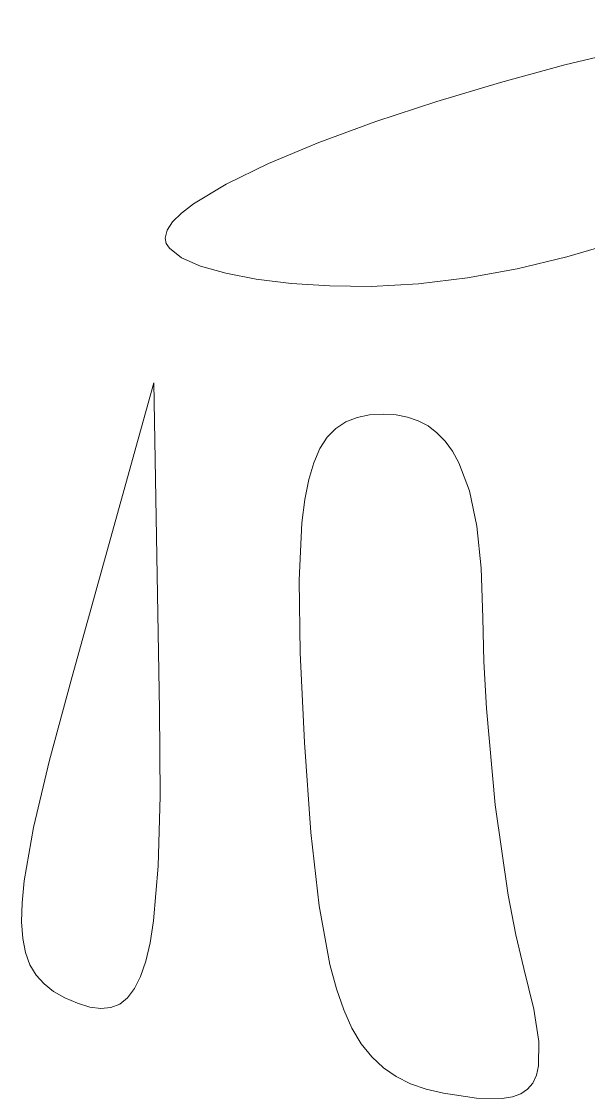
# Model space of a CAD drawing. Header units: millimetres. Extents: x -199 to 251, y -179 to 271.
# Drawn here: x -92.86 to -86.6, y -46.92 to -35.01 of the extents above; entities that cross this region are included whole.
import ezdxf

# ---------------------------------------------------------------- set-up
doc = ezdxf.new("R2010")
doc.units = ezdxf.units.MM
doc.header["$MEASUREMENT"] = 0
doc.layers.add('Camada 1', color=7, linetype='Continuous')

msp = doc.modelspace()

# ---------------------------------------------------------------- linework, layer by layer
at = {"layer": 'Camada 1', "color": 250, "lineweight": 18}
for points, knots in [([(-84.019, -36.4075), (-84.019, -36.4075), (-83.7082, -36.1771), (-83.7082, -36.1771), (-83.7082, -36.1771), (-83.7082, -36.1771), (-83.4652, -35.9493), (-83.4652, -35.9493), (-83.4652, -35.9493), (-83.4652, -35.9493), (-83.2984, -35.7284), (-83.2984, -35.7284), (-83.2984, -35.7284), (-83.2984, -35.7284), (-83.2463, -35.6218), (-83.2463, -35.6218), (-83.2463, -35.6218), (-83.2463, -35.6218), (-83.2164, -35.5184), (-83.2164, -35.5184), (-83.2164, -35.5184), (-83.2164, -35.5184), (-83.2098, -35.4188), (-83.2098, -35.4188), (-83.2098, -35.4188), (-83.2098, -35.4188), (-83.2276, -35.3235), (-83.2276, -35.3235), (-83.2276, -35.3235), (-83.2276, -35.3235), (-83.2707, -35.2331), (-83.2707, -35.2331), (-83.2707, -35.2331), (-83.2707, -35.2331), (-83.3403, -35.148), (-83.3403, -35.148), (-83.3403, -35.148), (-83.3403, -35.148), (-83.4248, -35.0909), (-83.4248, -35.0909), (-83.4248, -35.0909), (-83.4248, -35.0909), (-83.545, -35.0493), (-83.545, -35.0493), (-83.545, -35.0493), (-83.545, -35.0493), (-83.6983, -35.0223), (-83.6983, -35.0223), (-83.6983, -35.0223), (-83.6983, -35.0223), (-83.8824, -35.0093), (-83.8824, -35.0093), (-83.8824, -35.0093), (-83.8824, -35.0093), (-84.3326, -35.0223), (-84.3326, -35.0223), (-84.3326, -35.0223), (-84.3326, -35.0223), (-84.8753, -35.0826), (-84.8753, -35.0826), (-84.8753, -35.0826), (-84.8753, -35.0826), (-85.4906, -35.1844), (-85.4906, -35.1844), (-85.4906, -35.1844), (-85.4906, -35.1844), (-86.158, -35.3221), (-86.158, -35.3221), (-86.158, -35.3221), (-86.158, -35.3221), (-86.8576, -35.4897), (-86.8576, -35.4897), (-86.8576, -35.4897), (-86.8576, -35.4897), (-87.5692, -35.6817), (-87.5692, -35.6817), (-87.5692, -35.6817), (-87.5692, -35.6817), (-88.2725, -35.8924), (-88.2725, -35.8924), (-88.2725, -35.8924), (-88.2725, -35.8924), (-88.9475, -36.1157), (-88.9475, -36.1157), (-88.9475, -36.1157), (-88.9475, -36.1157), (-89.5739, -36.3463), (-89.5739, -36.3463), (-89.5739, -36.3463), (-89.5739, -36.3463), (-90.1316, -36.5782), (-90.1316, -36.5782), (-90.1316, -36.5782), (-90.1316, -36.5782), (-90.6005, -36.8058), (-90.6005, -36.8058), (-90.6005, -36.8058), (-90.6005, -36.8058), (-90.9603, -37.0233), (-90.9603, -37.0233), (-90.9603, -37.0233), (-90.9603, -37.0233), (-91.0931, -37.1265), (-91.0931, -37.1265), (-91.0931, -37.1265), (-91.0931, -37.1265), (-91.1911, -37.2249), (-91.1911, -37.2249), (-91.1911, -37.2249), (-91.1911, -37.2249), (-91.2517, -37.318), (-91.2517, -37.318), (-91.2517, -37.318), (-91.2517, -37.318), (-91.2724, -37.405), (-91.2724, -37.405), (-91.2724, -37.405), (-91.2724, -37.405), (-91.2607, -37.4619), (-91.2607, -37.4619), (-91.2607, -37.4619), (-91.2607, -37.4619), (-91.226, -37.517), (-91.226, -37.517), (-91.226, -37.517), (-91.226, -37.517), (-91.093, -37.6204), (-91.093, -37.6204), (-91.093, -37.6204), (-91.093, -37.6204), (-90.8826, -37.7129), (-90.8826, -37.7129), (-90.8826, -37.7129), (-90.8826, -37.7129), (-90.6042, -37.7926), (-90.6042, -37.7926), (-90.6042, -37.7926), (-90.6042, -37.7926), (-90.2673, -37.857), (-90.2673, -37.857), (-90.2673, -37.857), (-90.2673, -37.857), (-89.8809, -37.9042), (-89.8809, -37.9042), (-89.8809, -37.9042), (-89.8809, -37.9042), (-89.4545, -37.9317), (-89.4545, -37.9317), (-89.4545, -37.9317), (-89.4545, -37.9317), (-88.9973, -37.9376), (-88.9973, -37.9376), (-88.9973, -37.9376), (-88.9973, -37.9376), (-88.4733, -37.9104), (-88.4733, -37.9104), (-88.4733, -37.9104), (-88.4733, -37.9104), (-87.9326, -37.8441), (-87.9326, -37.8441), (-87.9326, -37.8441), (-87.9326, -37.8441), (-87.3836, -37.743), (-87.3836, -37.743), (-87.3836, -37.743), (-87.3836, -37.743), (-86.8347, -37.6111), (-86.8347, -37.6111), (-86.8347, -37.6111), (-86.8347, -37.6111), (-86.2946, -37.4526), (-86.2946, -37.4526), (-86.2946, -37.4526), (-86.2946, -37.4526), (-85.7715, -37.2717), (-85.7715, -37.2717), (-85.7715, -37.2717), (-85.7715, -37.2717), (-85.274, -37.0725), (-85.274, -37.0725), (-85.274, -37.0725), (-85.274, -37.0725), (-84.8103, -36.8594), (-84.8103, -36.8594), (-84.8103, -36.8594), (-84.8103, -36.8594), (-84.3892, -36.6363), (-84.3892, -36.6363), (-84.3892, -36.6363), (-84.3892, -36.6363), (-84.019, -36.4075), (-84.019, -36.4075)], [0, 0, 0, 0, 0.0204082, 0.0204082, 0.0204082, 0.0204082, 0.0408163, 0.0408163, 0.0408163, 0.0408163, 0.0612245, 0.0612245, 0.0612245, 0.0612245, 0.0816327, 0.0816327, 0.0816327, 0.0816327, 0.1020408, 0.1020408, 0.1020408, 0.1020408, 0.122449, 0.122449, 0.122449, 0.122449, 0.1428571, 0.1428571, 0.1428571, 0.1428571, 0.1632653, 0.1632653, 0.1632653, 0.1632653, 0.1836735, 0.1836735, 0.1836735, 0.1836735, 0.2040816, 0.2040816, 0.2040816, 0.2040816, 0.2244898, 0.2244898, 0.2244898, 0.2244898, 0.244898, 0.244898, 0.244898, 0.244898, 0.2653061, 0.2653061, 0.2653061, 0.2653061, 0.2857143, 0.2857143, 0.2857143, 0.2857143, 0.3061224, 0.3061224, 0.3061224, 0.3061224, 0.3265306, 0.3265306, 0.3265306, 0.3265306, 0.3469388, 0.3469388, 0.3469388, 0.3469388, 0.3673469, 0.3673469, 0.3673469, 0.3673469, 0.3877551, 0.3877551, 0.3877551, 0.3877551, 0.4081633, 0.4081633, 0.4081633, 0.4081633, 0.4285714, 0.4285714, 0.4285714, 0.4285714, 0.4489796, 0.4489796, 0.4489796, 0.4489796, 0.4693878, 0.4693878, 0.4693878, 0.4693878, 0.4897959, 0.4897959, 0.4897959, 0.4897959, 0.5102041, 0.5102041, 0.5102041, 0.5102041, 0.5306122, 0.5306122, 0.5306122, 0.5306122, 0.5510204, 0.5510204, 0.5510204, 0.5510204, 0.5714286, 0.5714286, 0.5714286, 0.5714286, 0.5918367, 0.5918367, 0.5918367, 0.5918367, 0.6122449, 0.6122449, 0.6122449, 0.6122449, 0.6326531, 0.6326531, 0.6326531, 0.6326531, 0.6530612, 0.6530612, 0.6530612, 0.6530612, 0.6734694, 0.6734694, 0.6734694, 0.6734694, 0.6938776, 0.6938776, 0.6938776, 0.6938776, 0.7142857, 0.7142857, 0.7142857, 0.7142857, 0.7346939, 0.7346939, 0.7346939, 0.7346939, 0.755102, 0.755102, 0.755102, 0.755102, 0.7755102, 0.7755102, 0.7755102, 0.7755102, 0.7959184, 0.7959184, 0.7959184, 0.7959184, 0.8163265, 0.8163265, 0.8163265, 0.8163265, 0.8367347, 0.8367347, 0.8367347, 0.8367347, 0.8571429, 0.8571429, 0.8571429, 0.8571429, 0.877551, 0.877551, 0.877551, 0.877551, 0.8979592, 0.8979592, 0.8979592, 0.8979592, 0.9183673, 0.9183673, 0.9183673, 0.9183673, 0.9387755, 0.9387755, 0.9387755, 0.9387755, 0.9591837, 0.9591837, 0.9591837, 0.9591837, 1, 1, 1, 1]), ([(-92.7259, -43.9224), (-92.7259, -43.9224), (-92.829, -44.5112), (-92.829, -44.5112), (-92.829, -44.5112), (-92.829, -44.5112), (-92.8531, -44.7535), (-92.8531, -44.7535), (-92.8531, -44.7535), (-92.8531, -44.7535), (-92.8589, -44.9648), (-92.8589, -44.9648), (-92.8589, -44.9648), (-92.8589, -44.9648), (-92.8463, -45.1478), (-92.8463, -45.1478), (-92.8463, -45.1478), (-92.8463, -45.1478), (-92.8153, -45.3051), (-92.8153, -45.3051), (-92.8153, -45.3051), (-92.8153, -45.3051), (-92.7657, -45.4397), (-92.7657, -45.4397), (-92.7657, -45.4397), (-92.7657, -45.4397), (-92.6976, -45.5541), (-92.6976, -45.5541), (-92.6976, -45.5541), (-92.6976, -45.5541), (-92.611, -45.6511), (-92.611, -45.6511), (-92.611, -45.6511), (-92.611, -45.6511), (-92.5058, -45.7335), (-92.5058, -45.7335), (-92.5058, -45.7335), (-92.5058, -45.7335), (-92.3819, -45.804), (-92.3819, -45.804), (-92.3819, -45.804), (-92.3819, -45.804), (-92.2392, -45.8653), (-92.2392, -45.8653), (-92.2392, -45.8653), (-92.2392, -45.8653), (-92.1049, -45.9067), (-92.1049, -45.9067), (-92.1049, -45.9067), (-92.1049, -45.9067), (-91.9829, -45.9228), (-91.9829, -45.9228), (-91.9829, -45.9228), (-91.9829, -45.9228), (-91.8729, -45.9121), (-91.8729, -45.9121), (-91.8729, -45.9121), (-91.8729, -45.9121), (-91.7745, -45.8729), (-91.7745, -45.8729), (-91.7745, -45.8729), (-91.7745, -45.8729), (-91.6872, -45.8038), (-91.6872, -45.8038), (-91.6872, -45.8038), (-91.6872, -45.8038), (-91.6105, -45.7032), (-91.6105, -45.7032), (-91.6105, -45.7032), (-91.6105, -45.7032), (-91.5441, -45.5694), (-91.5441, -45.5694), (-91.5441, -45.5694), (-91.5441, -45.5694), (-91.4875, -45.401), (-91.4875, -45.401), (-91.4875, -45.401), (-91.4875, -45.401), (-91.4402, -45.1965), (-91.4402, -45.1965), (-91.4402, -45.1965), (-91.4402, -45.1965), (-91.4018, -44.9541), (-91.4018, -44.9541), (-91.4018, -44.9541), (-91.4018, -44.9541), (-91.3502, -44.3496), (-91.3502, -44.3496), (-91.3502, -44.3496), (-91.3502, -44.3496), (-91.329, -43.5753), (-91.329, -43.5753), (-91.329, -43.5753), (-91.329, -43.5753), (-91.3347, -42.6186), (-91.3347, -42.6186), (-91.3347, -42.6186), (-91.3347, -42.6186), (-91.3978, -39.0041), (-91.3978, -39.0041), (-91.3978, -39.0041), (-91.3978, -39.0041), (-92.3015, -42.2515), (-92.3015, -42.2515), (-92.3015, -42.2515), (-92.3015, -42.2515), (-92.55, -43.1765), (-92.55, -43.1765), (-92.55, -43.1765), (-92.55, -43.1765), (-92.7259, -43.9224), (-92.7259, -43.9224)], [0, 0, 0, 0, 0.0344828, 0.0344828, 0.0344828, 0.0344828, 0.0689655, 0.0689655, 0.0689655, 0.0689655, 0.1034483, 0.1034483, 0.1034483, 0.1034483, 0.137931, 0.137931, 0.137931, 0.137931, 0.1724138, 0.1724138, 0.1724138, 0.1724138, 0.2068966, 0.2068966, 0.2068966, 0.2068966, 0.2413793, 0.2413793, 0.2413793, 0.2413793, 0.2758621, 0.2758621, 0.2758621, 0.2758621, 0.3103448, 0.3103448, 0.3103448, 0.3103448, 0.3448276, 0.3448276, 0.3448276, 0.3448276, 0.3793103, 0.3793103, 0.3793103, 0.3793103, 0.4137931, 0.4137931, 0.4137931, 0.4137931, 0.4482759, 0.4482759, 0.4482759, 0.4482759, 0.4827586, 0.4827586, 0.4827586, 0.4827586, 0.5172414, 0.5172414, 0.5172414, 0.5172414, 0.5517241, 0.5517241, 0.5517241, 0.5517241, 0.5862069, 0.5862069, 0.5862069, 0.5862069, 0.6206897, 0.6206897, 0.6206897, 0.6206897, 0.6551724, 0.6551724, 0.6551724, 0.6551724, 0.6896552, 0.6896552, 0.6896552, 0.6896552, 0.7241379, 0.7241379, 0.7241379, 0.7241379, 0.7586207, 0.7586207, 0.7586207, 0.7586207, 0.7931034, 0.7931034, 0.7931034, 0.7931034, 0.8275862, 0.8275862, 0.8275862, 0.8275862, 0.862069, 0.862069, 0.862069, 0.862069, 0.8965517, 0.8965517, 0.8965517, 0.8965517, 0.9310345, 0.9310345, 0.9310345, 0.9310345, 1, 1, 1, 1]), ([(-88.5945, -39.3828), (-88.5945, -39.3828), (-88.7217, -39.3585), (-88.7217, -39.3585), (-88.7217, -39.3585), (-88.7217, -39.3585), (-88.8587, -39.3504), (-88.8587, -39.3504), (-88.8587, -39.3504), (-88.8587, -39.3504), (-89.014, -39.3592), (-89.014, -39.3592), (-89.014, -39.3592), (-89.014, -39.3592), (-89.1534, -39.3871), (-89.1534, -39.3871), (-89.1534, -39.3871), (-89.1534, -39.3871), (-89.2774, -39.4361), (-89.2774, -39.4361), (-89.2774, -39.4361), (-89.2774, -39.4361), (-89.3868, -39.5085), (-89.3868, -39.5085), (-89.3868, -39.5085), (-89.3868, -39.5085), (-89.4818, -39.6064), (-89.4818, -39.6064), (-89.4818, -39.6064), (-89.4818, -39.6064), (-89.5631, -39.7319), (-89.5631, -39.7319), (-89.5631, -39.7319), (-89.5631, -39.7319), (-89.6313, -39.8872), (-89.6313, -39.8872), (-89.6313, -39.8872), (-89.6313, -39.8872), (-89.6866, -40.0745), (-89.6866, -40.0745), (-89.6866, -40.0745), (-89.6866, -40.0745), (-89.7298, -40.2958), (-89.7298, -40.2958), (-89.7298, -40.2958), (-89.7298, -40.2958), (-89.7613, -40.5534), (-89.7613, -40.5534), (-89.7613, -40.5534), (-89.7613, -40.5534), (-89.7913, -41.1859), (-89.7913, -41.1859), (-89.7913, -41.1859), (-89.7913, -41.1859), (-89.7807, -41.989), (-89.7807, -41.989), (-89.7807, -41.989), (-89.7807, -41.989), (-89.7338, -42.9801), (-89.7338, -42.9801), (-89.7338, -42.9801), (-89.7338, -42.9801), (-89.6626, -43.9758), (-89.6626, -43.9758), (-89.6626, -43.9758), (-89.6626, -43.9758), (-89.5717, -44.7883), (-89.5717, -44.7883), (-89.5717, -44.7883), (-89.5717, -44.7883), (-89.4536, -45.4361), (-89.4536, -45.4361), (-89.4536, -45.4361), (-89.4536, -45.4361), (-89.382, -45.7041), (-89.382, -45.7041), (-89.382, -45.7041), (-89.382, -45.7041), (-89.301, -45.9379), (-89.301, -45.9379), (-89.301, -45.9379), (-89.301, -45.9379), (-89.2094, -46.1399), (-89.2094, -46.1399), (-89.2094, -46.1399), (-89.2094, -46.1399), (-89.1065, -46.3124), (-89.1065, -46.3124), (-89.1065, -46.3124), (-89.1065, -46.3124), (-88.9911, -46.4577), (-88.9911, -46.4577), (-88.9911, -46.4577), (-88.9911, -46.4577), (-88.8625, -46.5781), (-88.8625, -46.5781), (-88.8625, -46.5781), (-88.8625, -46.5781), (-88.7198, -46.6761), (-88.7198, -46.6761), (-88.7198, -46.6761), (-88.7198, -46.6761), (-88.5619, -46.7539), (-88.5619, -46.7539), (-88.5619, -46.7539), (-88.5619, -46.7539), (-88.3881, -46.8139), (-88.3881, -46.8139), (-88.3881, -46.8139), (-88.3881, -46.8139), (-88.1972, -46.8585), (-88.1972, -46.8585), (-88.1972, -46.8585), (-88.1972, -46.8585), (-87.8324, -46.9128), (-87.8324, -46.9128), (-87.8324, -46.9128), (-87.8324, -46.9128), (-87.5498, -46.9173), (-87.5498, -46.9173), (-87.5498, -46.9173), (-87.5498, -46.9173), (-87.4378, -46.8985), (-87.4378, -46.8985), (-87.4378, -46.8985), (-87.4378, -46.8985), (-87.3446, -46.8644), (-87.3446, -46.8644), (-87.3446, -46.8644), (-87.3446, -46.8644), (-87.2695, -46.8141), (-87.2695, -46.8141), (-87.2695, -46.8141), (-87.2695, -46.8141), (-87.2119, -46.7467), (-87.2119, -46.7467), (-87.2119, -46.7467), (-87.2119, -46.7467), (-87.1713, -46.6613), (-87.1713, -46.6613), (-87.1713, -46.6613), (-87.1713, -46.6613), (-87.1472, -46.5568), (-87.1472, -46.5568), (-87.1472, -46.5568), (-87.1472, -46.5568), (-87.1454, -46.2875), (-87.1454, -46.2875), (-87.1454, -46.2875), (-87.1454, -46.2875), (-87.2021, -45.931), (-87.2021, -45.931), (-87.2021, -45.931), (-87.2021, -45.931), (-87.3124, -45.4803), (-87.3124, -45.4803), (-87.3124, -45.4803), (-87.3124, -45.4803), (-87.401, -45.1073), (-87.401, -45.1073), (-87.401, -45.1073), (-87.401, -45.1073), (-87.4842, -44.6705), (-87.4842, -44.6705), (-87.4842, -44.6705), (-87.4842, -44.6705), (-87.6264, -43.6693), (-87.6264, -43.6693), (-87.6264, -43.6693), (-87.6264, -43.6693), (-87.7242, -42.6038), (-87.7242, -42.6038), (-87.7242, -42.6038), (-87.7242, -42.6038), (-87.7517, -42.0867), (-87.7517, -42.0867), (-87.7517, -42.0867), (-87.7517, -42.0867), (-87.7625, -41.6012), (-87.7625, -41.6012), (-87.7625, -41.6012), (-87.7625, -41.6012), (-87.7806, -41.0542), (-87.7806, -41.0542), (-87.7806, -41.0542), (-87.7806, -41.0542), (-87.8302, -40.5878), (-87.8302, -40.5878), (-87.8302, -40.5878), (-87.8302, -40.5878), (-87.9127, -40.1997), (-87.9127, -40.1997), (-87.9127, -40.1997), (-87.9127, -40.1997), (-88.0292, -39.8876), (-88.0292, -39.8876), (-88.0292, -39.8876), (-88.0292, -39.8876), (-88.1006, -39.7592), (-88.1006, -39.7592), (-88.1006, -39.7592), (-88.1006, -39.7592), (-88.1809, -39.649), (-88.1809, -39.649), (-88.1809, -39.649), (-88.1809, -39.649), (-88.2703, -39.5565), (-88.2703, -39.5565), (-88.2703, -39.5565), (-88.2703, -39.5565), (-88.3689, -39.4815), (-88.3689, -39.4815), (-88.3689, -39.4815), (-88.3689, -39.4815), (-88.4769, -39.4237), (-88.4769, -39.4237), (-88.4769, -39.4237), (-88.4769, -39.4237), (-88.5945, -39.3828), (-88.5945, -39.3828)], [0, 0, 0, 0, 0.0178571, 0.0178571, 0.0178571, 0.0178571, 0.0357143, 0.0357143, 0.0357143, 0.0357143, 0.0535714, 0.0535714, 0.0535714, 0.0535714, 0.0714286, 0.0714286, 0.0714286, 0.0714286, 0.0892857, 0.0892857, 0.0892857, 0.0892857, 0.1071429, 0.1071429, 0.1071429, 0.1071429, 0.125, 0.125, 0.125, 0.125, 0.1428571, 0.1428571, 0.1428571, 0.1428571, 0.1607143, 0.1607143, 0.1607143, 0.1607143, 0.1785714, 0.1785714, 0.1785714, 0.1785714, 0.1964286, 0.1964286, 0.1964286, 0.1964286, 0.2142857, 0.2142857, 0.2142857, 0.2142857, 0.2321429, 0.2321429, 0.2321429, 0.2321429, 0.25, 0.25, 0.25, 0.25, 0.2678571, 0.2678571, 0.2678571, 0.2678571, 0.2857143, 0.2857143, 0.2857143, 0.2857143, 0.3035714, 0.3035714, 0.3035714, 0.3035714, 0.3214286, 0.3214286, 0.3214286, 0.3214286, 0.3392857, 0.3392857, 0.3392857, 0.3392857, 0.3571429, 0.3571429, 0.3571429, 0.3571429, 0.375, 0.375, 0.375, 0.375, 0.3928571, 0.3928571, 0.3928571, 0.3928571, 0.4107143, 0.4107143, 0.4107143, 0.4107143, 0.4285714, 0.4285714, 0.4285714, 0.4285714, 0.4464286, 0.4464286, 0.4464286, 0.4464286, 0.4642857, 0.4642857, 0.4642857, 0.4642857, 0.4821429, 0.4821429, 0.4821429, 0.4821429, 0.5, 0.5, 0.5, 0.5, 0.5178571, 0.5178571, 0.5178571, 0.5178571, 0.5357143, 0.5357143, 0.5357143, 0.5357143, 0.5535714, 0.5535714, 0.5535714, 0.5535714, 0.5714286, 0.5714286, 0.5714286, 0.5714286, 0.5892857, 0.5892857, 0.5892857, 0.5892857, 0.6071429, 0.6071429, 0.6071429, 0.6071429, 0.625, 0.625, 0.625, 0.625, 0.6428571, 0.6428571, 0.6428571, 0.6428571, 0.6607143, 0.6607143, 0.6607143, 0.6607143, 0.6785714, 0.6785714, 0.6785714, 0.6785714, 0.6964286, 0.6964286, 0.6964286, 0.6964286, 0.7142857, 0.7142857, 0.7142857, 0.7142857, 0.7321429, 0.7321429, 0.7321429, 0.7321429, 0.75, 0.75, 0.75, 0.75, 0.7678571, 0.7678571, 0.7678571, 0.7678571, 0.7857143, 0.7857143, 0.7857143, 0.7857143, 0.8035714, 0.8035714, 0.8035714, 0.8035714, 0.8214286, 0.8214286, 0.8214286, 0.8214286, 0.8392857, 0.8392857, 0.8392857, 0.8392857, 0.8571429, 0.8571429, 0.8571429, 0.8571429, 0.875, 0.875, 0.875, 0.875, 0.8928571, 0.8928571, 0.8928571, 0.8928571, 0.9107143, 0.9107143, 0.9107143, 0.9107143, 0.9285714, 0.9285714, 0.9285714, 0.9285714, 0.9464286, 0.9464286, 0.9464286, 0.9464286, 0.9642857, 0.9642857, 0.9642857, 0.9642857, 1, 1, 1, 1])]:
    msp.add_open_spline(points, degree=3, knots=knots, dxfattribs=at)

doc.saveas('drawing.dxf')
